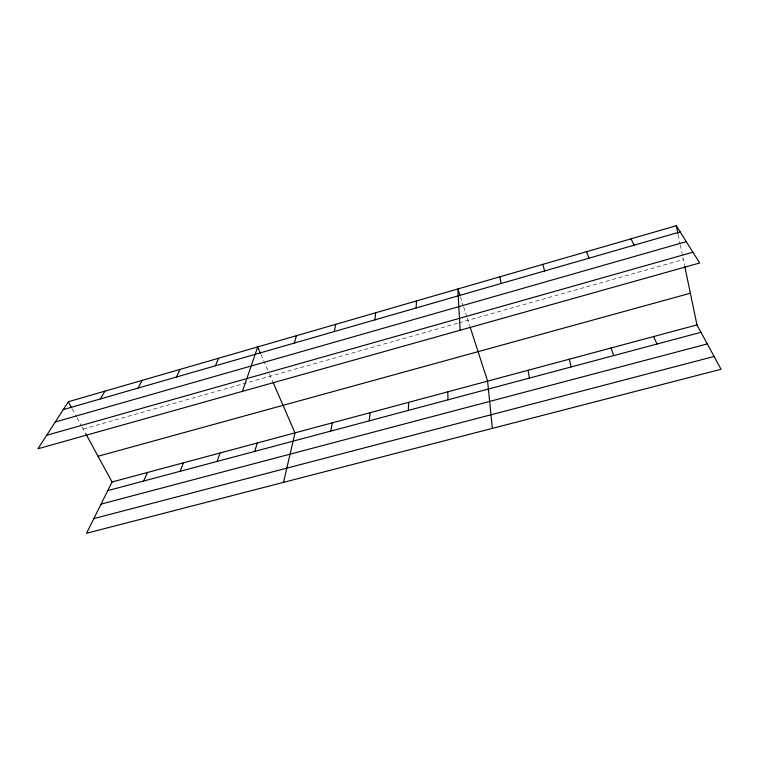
<?xml version="1.0" encoding="UTF-8"?>
<svg xmlns="http://www.w3.org/2000/svg" width="759" height="759" viewBox="0 0 759 759"><rect width="100%" height="100%" fill="white"/><g stroke="black" fill="none" stroke-linecap="round" stroke-linejoin="round"><path stroke-width="0.57" stroke-dasharray="3.79 2.85" d="M83.186 428.996L457.743 323.23M458.882 322.907L683.337 259.531M72.181 408.816L76.583 416.881M77.133 417.896L81.536 425.96M82.086 426.975L85.938 434.044M260.992 354.491L268.971 372.887M269.436 373.969L272.728 381.54M460.371 296.816L463.265 305.782M463.626 306.902L466.88 316.987M467.24 318.106L469.764 325.934M678.166 234.74L680.045 243.753M680.282 244.882L682.635 256.153M682.872 257.282L684.514 265.147"/><path stroke-width="1.14" d="M416.179 307.964L416.425 300.972M408.304 410.41L408.646 402.336M369.253 420.828L370.145 412.678M374.861 319.862L375.714 312.755M330.848 431.074L332.262 422.848M334.273 331.56L335.706 324.34M283.534 482.354L294.985 432.867L273.193 382.621M294.369 343.049L296.38 335.725M254.777 451.377L257.206 443.009M242.425 391.369L257.709 346.92L260.517 353.409M217.121 461.425L220.034 452.99M180.073 471.311L183.469 462.81M215.433 365.791L218.535 358.257M143.631 481.035L147.483 472.477M176.401 377.033L180.025 369.415M696.98 324.909L112.066 481.984L86.535 533.273L721.05 369.272L696.98 324.909L684.741 266.276M138.043 388.086L142.17 380.373M100.321 398.949L104.941 391.151M68.329 401.748L37.95 448.768L699.675 262.993L676.288 225.727L68.329 401.748L71.631 407.801M63.244 409.632L680.168 231.912M55.265 421.985L686.288 241.656M46.669 435.277L692.91 252.206M98.044 456.263L690.367 293.23M107.778 490.608L700.993 332.3M101.061 504.099L707.293 343.922M93.85 518.587L714.105 356.474M85.938 434.044L112.066 481.984M631.014 238.838L634.144 245.176M653.651 336.541L656.981 344.045M586.546 251.713L588.956 258.193M611.071 347.983L613.727 355.591M460.011 295.697L457.838 288.98L460.134 330.241M470.134 327.053L487.591 381.141L492.354 428.38M569.212 359.216L571.233 366.929M542.884 264.35L544.592 270.972M676.288 225.727L677.929 233.62M528.055 370.269L529.45 378.077M499.982 276.769L501.016 283.524M447.791 391.824L448.009 399.813"/></g></svg>
